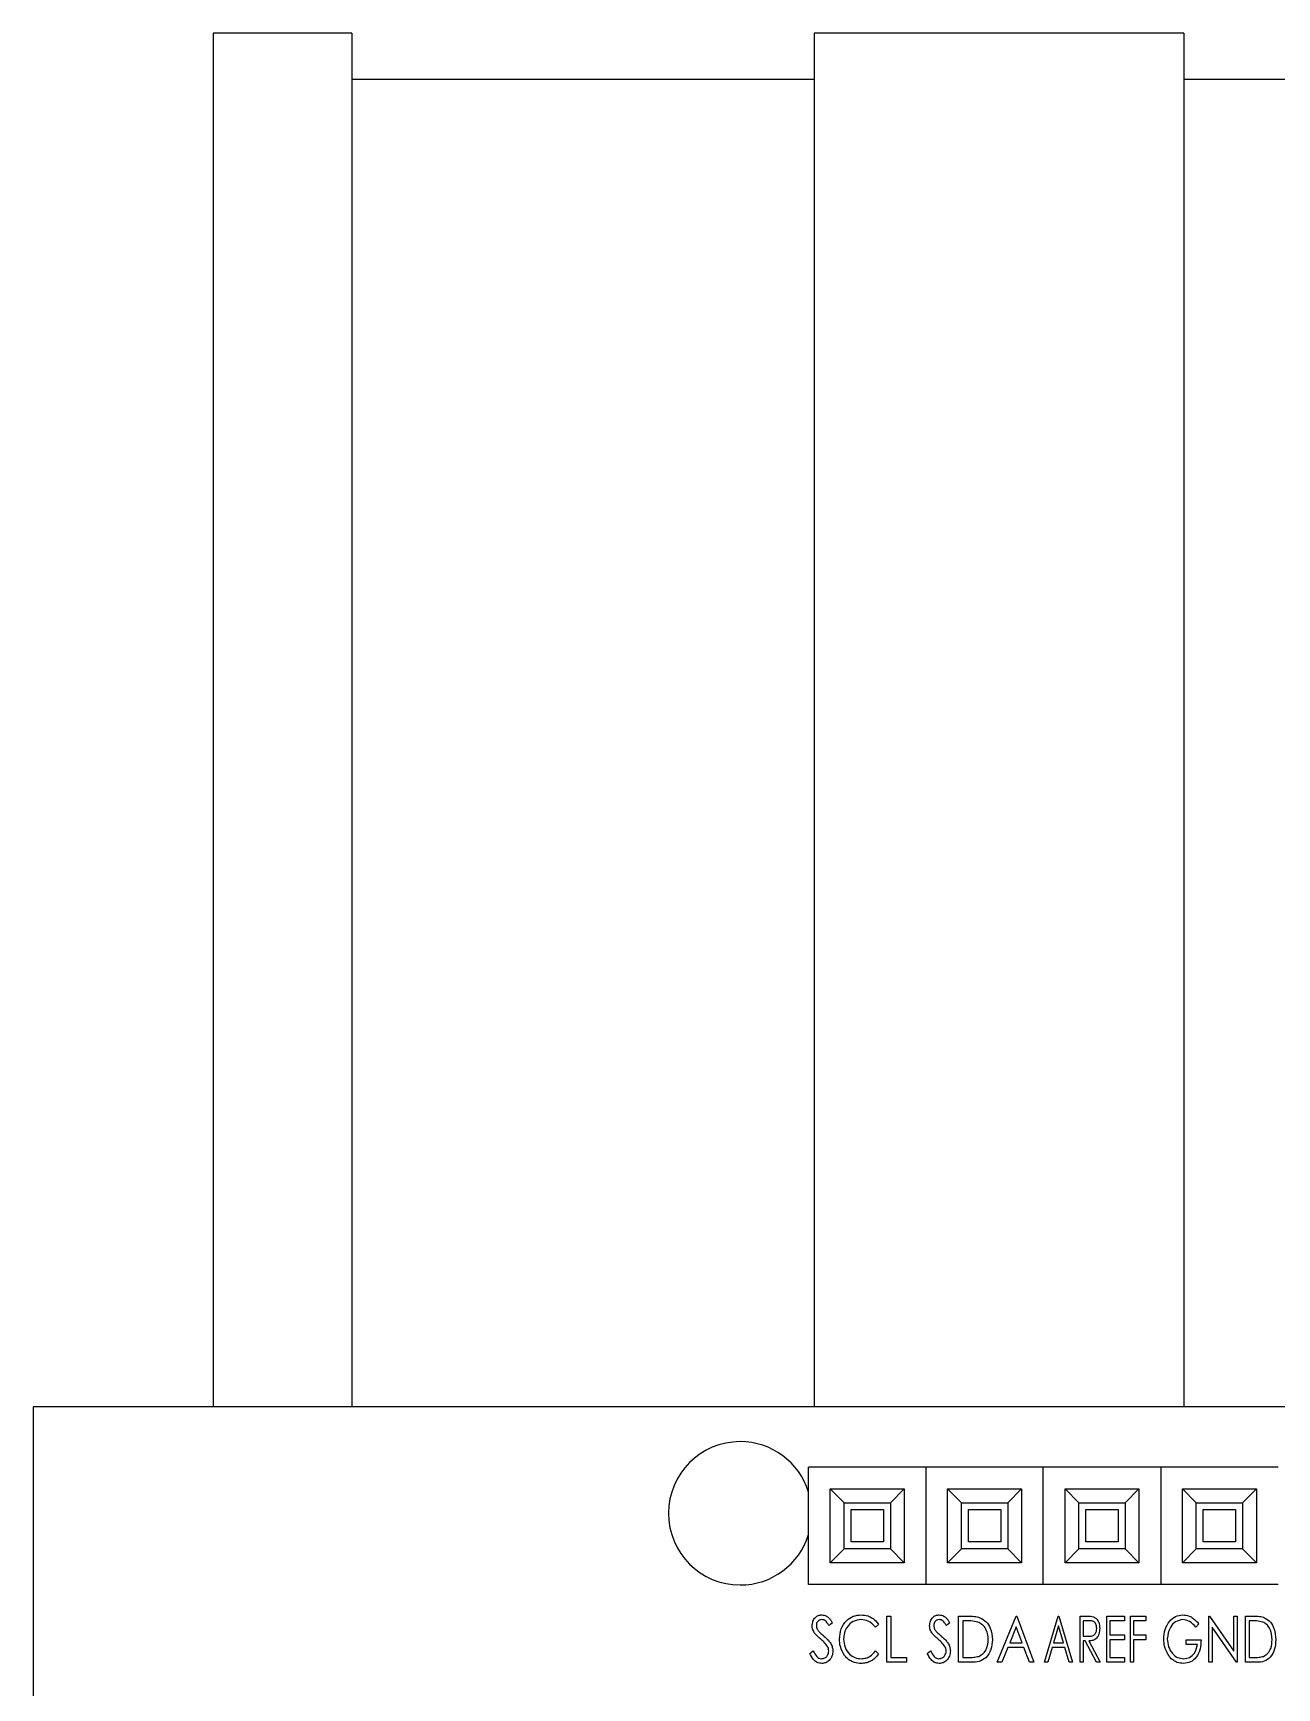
# Model space of a CAD drawing. Header units: millimetres. Extents: x -2889 to 8174, y 2447 to 8478.
# Drawn here: x 2744.492 to 2747.183, y 3455.128 to 3458.707 of the extents above; entities that cross this region are included whole.
import ezdxf

# ---------------------------------------------------------------- set-up
doc = ezdxf.new("R2010")
doc.units = ezdxf.units.MM

msp = doc.modelspace()

# ---------------------------------------------------------------- linework, layer by layer
at = {"color": 7, "linetype": 'Continuous', "lineweight": 25}
for p, q in [((2745.1819, 3458.7066), (2744.8819, 3458.7066)), ((2744.8819, 3458.7066), (2744.8819, 3455.7356)), ((2745.1819, 3458.7066), (2745.1819, 3455.7356)), ((2746.1819, 3458.7066), (2746.1819, 3455.7356)), ((2746.9819, 3458.7066), (2746.1819, 3458.7066)), ((2746.9819, 3458.7066), (2746.9819, 3455.7356)), ((2746.1819, 3458.6066), (2745.1819, 3458.6066)), ((2747.5819, 3458.6066), (2746.9819, 3458.6066)), ((2744.4919, 3455.7356), (2744.4919, 3455.0456)), ((2749.5819, 3455.7356), (2744.4919, 3455.7356)), ((2746.1699, 3455.3516), (2746.1699, 3455.6056)), ((2746.4239, 3455.6056), (2746.1699, 3455.6056)), ((2746.4239, 3455.6056), (2746.4239, 3455.3516)), ((2746.6779, 3455.6056), (2746.4239, 3455.6056)), ((2746.6779, 3455.3516), (2746.6779, 3455.6056)), ((2746.9319, 3455.6056), (2746.6779, 3455.6056)), ((2746.9319, 3455.6056), (2746.9319, 3455.3516)), ((2747.1859, 3455.6056), (2746.9319, 3455.6056)), ((2746.2169, 3455.5586), (2746.3769, 3455.5586)), ((2746.2169, 3455.3986), (2746.2169, 3455.5586)), ((2746.2469, 3455.5286), (2746.2169, 3455.5586)), ((2746.3769, 3455.5586), (2746.3469, 3455.5286)), ((2746.3769, 3455.5586), (2746.3769, 3455.3986)), ((2746.5009, 3455.5286), (2746.4709, 3455.5586)), ((2746.4709, 3455.5586), (2746.6309, 3455.5586)), ((2746.4709, 3455.3986), (2746.4709, 3455.5586)), ((2746.6309, 3455.5586), (2746.6009, 3455.5286)), ((2746.6309, 3455.5586), (2746.6309, 3455.3986)), ((2746.7249, 3455.5586), (2746.8849, 3455.5586)), ((2746.7249, 3455.3986), (2746.7249, 3455.5586)), ((2746.7549, 3455.5286), (2746.7249, 3455.5586)), ((2746.8849, 3455.5586), (2746.8549, 3455.5286)), ((2746.8849, 3455.5586), (2746.8849, 3455.3986)), ((2746.9789, 3455.3986), (2746.9789, 3455.5586)), ((2747.0089, 3455.5286), (2746.9789, 3455.5586)), ((2746.9789, 3455.5586), (2747.1389, 3455.5586)), ((2747.1389, 3455.5586), (2747.1089, 3455.5286)), ((2747.1389, 3455.5586), (2747.1389, 3455.3986)), ((2746.2469, 3455.5286), (2746.3469, 3455.5286)), ((2746.2469, 3455.4286), (2746.2469, 3455.5286)), ((2746.2619, 3455.4436), (2746.2619, 3455.5136)), ((2746.2619, 3455.5136), (2746.3319, 3455.5136)), ((2746.3319, 3455.5136), (2746.3319, 3455.4436)), ((2746.3469, 3455.5286), (2746.3469, 3455.4286)), ((2746.5009, 3455.5286), (2746.6009, 3455.5286)), ((2746.5009, 3455.4286), (2746.5009, 3455.5286)), ((2746.5159, 3455.4436), (2746.5159, 3455.5136)), ((2746.5159, 3455.5136), (2746.5859, 3455.5136)), ((2746.5859, 3455.5136), (2746.5859, 3455.4436)), ((2746.6009, 3455.5286), (2746.6009, 3455.4286)), ((2746.7549, 3455.4286), (2746.7549, 3455.5286)), ((2746.7549, 3455.5286), (2746.8549, 3455.5286)), ((2746.7699, 3455.4436), (2746.7699, 3455.5136)), ((2746.7699, 3455.5136), (2746.8399, 3455.5136)), ((2746.8399, 3455.5136), (2746.8399, 3455.4436)), ((2746.8549, 3455.5286), (2746.8549, 3455.4286)), ((2747.0089, 3455.4286), (2747.0089, 3455.5286)), ((2747.0089, 3455.5286), (2747.1089, 3455.5286)), ((2747.0239, 3455.4436), (2747.0239, 3455.5136)), ((2747.0239, 3455.5136), (2747.0939, 3455.5136)), ((2747.0939, 3455.5136), (2747.0939, 3455.4436)), ((2747.1089, 3455.5286), (2747.1089, 3455.4286)), ((2746.3319, 3455.4436), (2746.2619, 3455.4436)), ((2746.5859, 3455.4436), (2746.5159, 3455.4436)), ((2746.8399, 3455.4436), (2746.7699, 3455.4436)), ((2747.0939, 3455.4436), (2747.0239, 3455.4436)), ((2746.2169, 3455.3986), (2746.2469, 3455.4286)), ((2746.3469, 3455.4286), (2746.2469, 3455.4286)), ((2746.3769, 3455.3986), (2746.3469, 3455.4286)), ((2746.4709, 3455.3986), (2746.5009, 3455.4286)), ((2746.6009, 3455.4286), (2746.5009, 3455.4286)), ((2746.6309, 3455.3986), (2746.6009, 3455.4286)), ((2746.7249, 3455.3986), (2746.7549, 3455.4286)), ((2746.8549, 3455.4286), (2746.7549, 3455.4286)), ((2746.8849, 3455.3986), (2746.8549, 3455.4286)), ((2746.9789, 3455.3986), (2747.0089, 3455.4286)), ((2747.1089, 3455.4286), (2747.0089, 3455.4286)), ((2747.1389, 3455.3986), (2747.1089, 3455.4286)), ((2746.3769, 3455.3986), (2746.2169, 3455.3986)), ((2746.6309, 3455.3986), (2746.4709, 3455.3986)), ((2746.8849, 3455.3986), (2746.7249, 3455.3986)), ((2747.1389, 3455.3986), (2746.9789, 3455.3986)), ((2746.4239, 3455.3516), (2746.1699, 3455.3516)), ((2746.6779, 3455.3516), (2746.4239, 3455.3516)), ((2746.9319, 3455.3516), (2746.6779, 3455.3516)), ((2747.1859, 3455.3516), (2746.9319, 3455.3516)), ((2746.2214, 3455.2691), (2746.2142, 3455.263)), ((2746.3214, 3455.2651), (2746.3145, 3455.2591)), ((2746.3393, 3455.2835), (2746.3483, 3455.2835)), ((2746.3393, 3455.1835), (2746.3393, 3455.2835)), ((2746.3483, 3455.2835), (2746.3483, 3455.1938)), ((2746.4754, 3455.2691), (2746.4682, 3455.263)), ((2746.4946, 3455.1835), (2746.4946, 3455.2835)), ((2746.4946, 3455.2835), (2746.5126, 3455.2835)), ((2746.5096, 3455.2732), (2746.5036, 3455.2732)), ((2746.5036, 3455.2732), (2746.5036, 3455.1938)), ((2746.5779, 3455.1835), (2746.619, 3455.2835)), ((2746.619, 3455.2835), (2746.6203, 3455.2835)), ((2746.6203, 3455.2835), (2746.6574, 3455.1835)), ((2746.6807, 3455.1835), (2746.7101, 3455.2835)), ((2746.7101, 3455.2835), (2746.7114, 3455.2835)), ((2746.7114, 3455.2835), (2746.7409, 3455.1835)), ((2746.7576, 3455.2835), (2746.7711, 3455.2835)), ((2746.7576, 3455.1835), (2746.7576, 3455.2835)), ((2746.764, 3455.2732), (2746.764, 3455.2399)), ((2746.7763, 3455.2732), (2746.764, 3455.2732)), ((2746.8153, 3455.1835), (2746.8153, 3455.2835)), ((2746.8153, 3455.2835), (2746.8537, 3455.2835)), ((2746.8217, 3455.2732), (2746.8217, 3455.2425)), ((2746.8537, 3455.2732), (2746.8217, 3455.2732)), ((2746.8537, 3455.2835), (2746.8537, 3455.2732)), ((2746.8666, 3455.2835), (2746.8999, 3455.2835)), ((2746.8666, 3455.1835), (2746.8666, 3455.2835)), ((2746.8999, 3455.2732), (2746.873, 3455.2732)), ((2746.873, 3455.2732), (2746.873, 3455.2425)), ((2746.8999, 3455.2835), (2746.8999, 3455.2732)), ((2747.0141, 3455.2664), (2747.0082, 3455.2591)), ((2747.0359, 3455.1835), (2747.0359, 3455.2835)), ((2747.0359, 3455.2835), (2747.0376, 3455.2835)), ((2747.0376, 3455.2835), (2747.0898, 3455.2072)), ((2747.0898, 3455.2835), (2747.0975, 3455.2835)), ((2747.0898, 3455.2072), (2747.0898, 3455.2835)), ((2747.0975, 3455.2835), (2747.0975, 3455.1835)), ((2747.1154, 3455.1835), (2747.1154, 3455.2835)), ((2747.1154, 3455.2835), (2747.1315, 3455.2835)), ((2747.1286, 3455.2732), (2747.1231, 3455.2732)), ((2747.1231, 3455.2732), (2747.1231, 3455.1938)), ((2746.6192, 3455.26), (2746.6052, 3455.2258)), ((2746.632, 3455.2258), (2746.6192, 3455.26)), ((2746.7108, 3455.262), (2746.7001, 3455.2258)), ((2746.7215, 3455.2258), (2746.7108, 3455.262)), ((2746.764, 3455.2399), (2746.776, 3455.2398)), ((2746.7683, 3455.2296), (2746.764, 3455.2296)), ((2746.764, 3455.2296), (2746.764, 3455.1835)), ((2746.793, 3455.1835), (2746.7683, 3455.2296)), ((2746.7764, 3455.2296), (2746.8012, 3455.1835)), ((2746.8217, 3455.2425), (2746.8537, 3455.2425)), ((2746.8537, 3455.2322), (2746.8217, 3455.2322)), ((2746.8217, 3455.2322), (2746.8217, 3455.1938)), ((2746.8537, 3455.2425), (2746.8537, 3455.2322)), ((2746.873, 3455.2425), (2746.8999, 3455.2425)), ((2746.8999, 3455.2322), (2746.873, 3455.2322)), ((2746.873, 3455.2322), (2746.873, 3455.1835)), ((2746.8999, 3455.2425), (2746.8999, 3455.2322)), ((2746.9872, 3455.222), (2746.9872, 3455.2322)), ((2746.9872, 3455.2322), (2747.0193, 3455.2322)), ((2747.0436, 3455.2596), (2747.0436, 3455.1835)), ((2747.0957, 3455.1835), (2747.0436, 3455.2596)), ((2746.1727, 3455.2028), (2746.1801, 3455.2079)), ((2746.3145, 3455.2079), (2746.3214, 3455.2019)), ((2746.3483, 3455.1938), (2746.3816, 3455.1938)), ((2746.3816, 3455.1938), (2746.3816, 3455.1835)), ((2746.4267, 3455.2028), (2746.4341, 3455.2079)), ((2746.5036, 3455.1938), (2746.5135, 3455.1938)), ((2746.601, 3455.2155), (2746.5878, 3455.1835)), ((2746.6358, 3455.2155), (2746.601, 3455.2155)), ((2746.6052, 3455.2258), (2746.632, 3455.2258)), ((2746.6477, 3455.1835), (2746.6358, 3455.2155)), ((2746.6971, 3455.2155), (2746.6877, 3455.1835)), ((2746.7245, 3455.2155), (2746.6971, 3455.2155)), ((2746.7001, 3455.2258), (2746.7215, 3455.2258)), ((2746.7339, 3455.1835), (2746.7245, 3455.2155)), ((2746.8217, 3455.1938), (2746.8537, 3455.1938)), ((2746.8537, 3455.1938), (2746.8537, 3455.1835)), ((2747.0116, 3455.222), (2746.9872, 3455.222)), ((2747.1231, 3455.1938), (2747.1321, 3455.1938)), ((2746.3816, 3455.1835), (2746.3393, 3455.1835)), ((2746.5222, 3455.1835), (2746.4946, 3455.1835)), ((2746.5878, 3455.1835), (2746.5779, 3455.1835)), ((2746.6574, 3455.1835), (2746.6477, 3455.1835)), ((2746.6877, 3455.1835), (2746.6807, 3455.1835)), ((2746.7409, 3455.1835), (2746.7339, 3455.1835)), ((2746.764, 3455.1835), (2746.7576, 3455.1835)), ((2746.8012, 3455.1835), (2746.793, 3455.1835)), ((2746.8537, 3455.1835), (2746.8153, 3455.1835)), ((2746.873, 3455.1835), (2746.8666, 3455.1835)), ((2747.0436, 3455.1835), (2747.0359, 3455.1835)), ((2747.0975, 3455.1835), (2747.0957, 3455.1835)), ((2747.1401, 3455.1835), (2747.1154, 3455.1835))]:
    msp.add_line(p, q, dxfattribs=at)
for start, end in [(90, 270), (17.285, 90), (270, 342.715)]:
    msp.add_arc((2746.0219, 3455.5056), 0.155, start, end, dxfattribs=at)
for points, knots in [([(2746.1778, 3455.2627), (2746.1781, 3455.266), (2746.1787, 3455.2725), (2746.1839, 3455.2804), (2746.191, 3455.2852), (2746.1962, 3455.2858), (2746.1987, 3455.2861)], [0, 0, 0, 0, 0.280161, 0.559745, 0.779925, 1, 1, 1, 1]), ([(2746.1824, 3455.2475), (2746.1809, 3455.2502), (2746.1783, 3455.2549), (2746.1779, 3455.2603), (2746.1778, 3455.2627)], [0, 0, 0, 0, 0.559603, 1, 1, 1, 1]), ([(2746.1985, 3455.2758), (2746.1967, 3455.2756), (2746.1931, 3455.2752), (2746.1892, 3455.2716), (2746.1871, 3455.2674), (2746.1869, 3455.2646), (2746.1868, 3455.2631)], [0, 0, 0, 0, 0.27947, 0.558692, 0.779261, 1, 1, 1, 1]), ([(2746.1868, 3455.2631), (2746.1871, 3455.2604), (2746.1877, 3455.2556), (2746.1908, 3455.2519), (2746.1922, 3455.2502)], [0, 0, 0, 0, 0.558516, 1, 1, 1, 1]), ([(2746.2142, 3455.263), (2746.2129, 3455.265), (2746.2108, 3455.2683), (2746.2072, 3455.2726), (2746.2032, 3455.2753), (2746.2001, 3455.2756), (2746.1985, 3455.2758)], [0, 0, 0, 0, 0.340663, 0.561012, 0.780545, 1, 1, 1, 1]), ([(2746.1987, 3455.2861), (2746.2021, 3455.2856), (2746.2077, 3455.2847), (2746.2137, 3455.2797), (2746.2179, 3455.2746), (2746.2202, 3455.271), (2746.2214, 3455.2691)], [0, 0, 0, 0, 0.338042, 0.558328, 0.779103, 1, 1, 1, 1]), ([(2746.2368, 3455.2341), (2746.2374, 3455.2414), (2746.2387, 3455.256), (2746.2505, 3455.2733), (2746.2662, 3455.2844), (2746.2777, 3455.2855), (2746.2835, 3455.2861)], [0, 0, 0, 0, 0.28017, 0.559925, 0.779902, 1, 1, 1, 1]), ([(2746.2835, 3455.2758), (2746.2776, 3455.2749), (2746.2658, 3455.2731), (2746.2533, 3455.2612), (2746.2467, 3455.2473), (2746.2461, 3455.238), (2746.2457, 3455.2334)], [0, 0, 0, 0, 0.278993, 0.55853, 0.779139, 1, 1, 1, 1]), ([(2746.2835, 3455.2861), (2746.2886, 3455.2856), (2746.2971, 3455.2849), (2746.3077, 3455.2795), (2746.3156, 3455.2733), (2746.3195, 3455.2679), (2746.3214, 3455.2651)], [0, 0, 0, 0, 0.339438, 0.559585, 0.779742, 1, 1, 1, 1]), ([(2746.3145, 3455.2591), (2746.3098, 3455.2644), (2746.3014, 3455.2739), (2746.289, 3455.2752), (2746.2835, 3455.2758)], [0, 0, 0, 0, 0.5589806, 1, 1, 1, 1]), ([(2746.4318, 3455.2627), (2746.4321, 3455.266), (2746.4327, 3455.2725), (2746.4379, 3455.2804), (2746.445, 3455.2852), (2746.4502, 3455.2858), (2746.4527, 3455.2861)], [0, 0, 0, 0, 0.280161, 0.559745, 0.779925, 1, 1, 1, 1]), ([(2746.4364, 3455.2475), (2746.4349, 3455.2502), (2746.4323, 3455.2549), (2746.4319, 3455.2603), (2746.4318, 3455.2627)], [0, 0, 0, 0, 0.559603, 1, 1, 1, 1]), ([(2746.4525, 3455.2758), (2746.4507, 3455.2756), (2746.4471, 3455.2752), (2746.4432, 3455.2716), (2746.4411, 3455.2674), (2746.4409, 3455.2646), (2746.4408, 3455.2631)], [0, 0, 0, 0, 0.27947, 0.558692, 0.779261, 1, 1, 1, 1]), ([(2746.4408, 3455.2631), (2746.4411, 3455.2604), (2746.4417, 3455.2556), (2746.4448, 3455.2519), (2746.4462, 3455.2502)], [0, 0, 0, 0, 0.558516, 1, 1, 1, 1]), ([(2746.4682, 3455.263), (2746.4669, 3455.265), (2746.4648, 3455.2683), (2746.4612, 3455.2726), (2746.4572, 3455.2753), (2746.4541, 3455.2756), (2746.4525, 3455.2758)], [0, 0, 0, 0, 0.3406627, 0.5610119, 0.7805449, 1, 1, 1, 1]), ([(2746.4527, 3455.2861), (2746.4561, 3455.2856), (2746.4617, 3455.2847), (2746.4677, 3455.2797), (2746.4719, 3455.2746), (2746.4742, 3455.271), (2746.4754, 3455.2691)], [0, 0, 0, 0, 0.338042, 0.558328, 0.779103, 1, 1, 1, 1]), ([(2746.5361, 3455.2704), (2746.5312, 3455.2714), (2746.5225, 3455.2732), (2746.5136, 3455.2732), (2746.5096, 3455.2732)], [0, 0, 0, 0, 0.55939, 1, 1, 1, 1]), ([(2746.5126, 3455.2835), (2746.518, 3455.2835), (2746.5275, 3455.2835), (2746.5368, 3455.281), (2746.5408, 3455.2799)], [0, 0, 0, 0, 0.560551, 1, 1, 1, 1]), ([(2746.5587, 3455.2323), (2746.5585, 3455.2367), (2746.558, 3455.2456), (2746.5531, 3455.2571), (2746.5456, 3455.2661), (2746.5392, 3455.269), (2746.5361, 3455.2704)], [0, 0, 0, 0, 0.28042, 0.560246, 0.780146, 1, 1, 1, 1]), ([(2746.5408, 3455.2799), (2746.5456, 3455.2772), (2746.5552, 3455.2719), (2746.5657, 3455.2547), (2746.5669, 3455.2408), (2746.5677, 3455.2322)], [0, 0, 0, 0, 0.279716, 0.560074, 1, 1, 1, 1]), ([(2746.7711, 3455.2835), (2746.7739, 3455.2835), (2746.7791, 3455.2835), (2746.7841, 3455.2826), (2746.7863, 3455.2821)], [0, 0, 0, 0, 0.560492, 1, 1, 1, 1]), ([(2746.7935, 3455.2568), (2746.7932, 3455.2593), (2746.7928, 3455.2644), (2746.7888, 3455.271), (2746.7823, 3455.2731), (2746.7783, 3455.2732), (2746.7763, 3455.2732)], [0, 0, 0, 0, 0.2806658, 0.5596514, 0.7786284, 1, 1, 1, 1]), ([(2746.7863, 3455.2821), (2746.7888, 3455.2807), (2746.7939, 3455.2779), (2746.799, 3455.2686), (2746.7995, 3455.2612), (2746.7999, 3455.2568)], [0, 0, 0, 0, 0.278769, 0.559374, 1, 1, 1, 1]), ([(2746.9385, 3455.2335), (2746.9391, 3455.2405), (2746.9403, 3455.2543), (2746.9494, 3455.2718), (2746.9633, 3455.284), (2746.9743, 3455.2854), (2746.9797, 3455.2861)], [0, 0, 0, 0, 0.2806431, 0.5607219, 0.7805636, 1, 1, 1, 1]), ([(2746.9798, 3455.2758), (2746.9743, 3455.2747), (2746.9633, 3455.2725), (2746.9494, 3455.2569), (2746.9474, 3455.2426), (2746.9462, 3455.2339)], [0, 0, 0, 0, 0.279162, 0.559931, 1, 1, 1, 1]), ([(2746.9797, 3455.2861), (2746.9844, 3455.2856), (2746.9921, 3455.2847), (2747.0015, 3455.2793), (2747.0084, 3455.2734), (2747.0122, 3455.2688), (2747.0141, 3455.2664)], [0, 0, 0, 0, 0.3389692, 0.5591271, 0.7794845, 1, 1, 1, 1]), ([(2747.0082, 3455.2591), (2747.0038, 3455.264), (2746.9962, 3455.2728), (2746.9848, 3455.2749), (2746.9798, 3455.2758)], [0, 0, 0, 0, 0.560833, 1, 1, 1, 1]), ([(2747.1526, 3455.2704), (2747.1482, 3455.2714), (2747.1403, 3455.2732), (2747.1322, 3455.2732), (2747.1286, 3455.2732)], [0, 0, 0, 0, 0.5592734, 1, 1, 1, 1]), ([(2747.1315, 3455.2835), (2747.1363, 3455.2835), (2747.145, 3455.2835), (2747.1532, 3455.281), (2747.1568, 3455.2799)], [0, 0, 0, 0, 0.560668, 1, 1, 1, 1]), ([(2747.1731, 3455.2323), (2747.1723, 3455.2409), (2747.171, 3455.253), (2747.1616, 3455.2658), (2747.1556, 3455.2689), (2747.1526, 3455.2704)], [0, 0, 0, 0, 0.558471, 0.779399, 1, 1, 1, 1]), ([(2747.1568, 3455.2799), (2747.1613, 3455.277), (2747.1702, 3455.2713), (2747.1791, 3455.254), (2747.1802, 3455.2405), (2747.1808, 3455.2322)], [0, 0, 0, 0, 0.279241, 0.559617, 1, 1, 1, 1]), ([(2746.1959, 3455.2339), (2746.1932, 3455.2362), (2746.1883, 3455.2404), (2746.1842, 3455.2453), (2746.1824, 3455.2475)], [0, 0, 0, 0, 0.560389, 1, 1, 1, 1]), ([(2746.1922, 3455.2502), (2746.1942, 3455.2483), (2746.1978, 3455.2449), (2746.2016, 3455.2417), (2746.2032, 3455.2403)], [0, 0, 0, 0, 0.559901, 1, 1, 1, 1]), ([(2746.2107, 3455.2179), (2746.2083, 3455.2212), (2746.2038, 3455.227), (2746.1983, 3455.2318), (2746.1959, 3455.2339)], [0, 0, 0, 0, 0.559546, 1, 1, 1, 1]), ([(2746.2032, 3455.2403), (2746.2065, 3455.2373), (2746.2119, 3455.2324), (2746.2181, 3455.2244), (2746.2218, 3455.2165), (2746.2224, 3455.2108), (2746.2227, 3455.208)], [0, 0, 0, 0, 0.340328, 0.560402, 0.780283, 1, 1, 1, 1]), ([(2746.2478, 3455.1984), (2746.2441, 3455.2046), (2746.2377, 3455.2157), (2746.237, 3455.2284), (2746.2368, 3455.2341)], [0, 0, 0, 0, 0.559041, 1, 1, 1, 1]), ([(2746.2457, 3455.2334), (2746.2463, 3455.2274), (2746.2473, 3455.2155), (2746.257, 3455.2014), (2746.2699, 3455.1925), (2746.2793, 3455.1916), (2746.284, 3455.1912)], [0, 0, 0, 0, 0.280193, 0.559817, 0.779813, 1, 1, 1, 1]), ([(2746.4499, 3455.2339), (2746.4472, 3455.2362), (2746.4423, 3455.2404), (2746.4382, 3455.2453), (2746.4364, 3455.2475)], [0, 0, 0, 0, 0.560389, 1, 1, 1, 1]), ([(2746.4462, 3455.2502), (2746.4482, 3455.2483), (2746.4518, 3455.2449), (2746.4556, 3455.2417), (2746.4572, 3455.2403)], [0, 0, 0, 0, 0.559901, 1, 1, 1, 1]), ([(2746.4647, 3455.2179), (2746.4623, 3455.2212), (2746.4578, 3455.227), (2746.4523, 3455.2318), (2746.4499, 3455.2339)], [0, 0, 0, 0, 0.559546, 1, 1, 1, 1]), ([(2746.4572, 3455.2403), (2746.4605, 3455.2373), (2746.4659, 3455.2324), (2746.4721, 3455.2244), (2746.4758, 3455.2165), (2746.4764, 3455.2108), (2746.4767, 3455.208)], [0, 0, 0, 0, 0.340328, 0.560402, 0.780283, 1, 1, 1, 1]), ([(2746.5677, 3455.2322), (2746.5671, 3455.2251), (2746.566, 3455.211), (2746.5556, 3455.1932), (2746.539, 3455.1841), (2746.5278, 3455.1837), (2746.5222, 3455.1835)], [0, 0, 0, 0, 0.280587, 0.560074, 0.77911, 1, 1, 1, 1]), ([(2746.538, 3455.1963), (2746.5417, 3455.1982), (2746.5491, 3455.2021), (2746.5572, 3455.2151), (2746.5582, 3455.2258), (2746.5587, 3455.2323)], [0, 0, 0, 0, 0.279723, 0.560048, 1, 1, 1, 1]), ([(2746.776, 3455.2398), (2746.7787, 3455.2398), (2746.784, 3455.2398), (2746.7904, 3455.2443), (2746.793, 3455.2506), (2746.7933, 3455.2547), (2746.7935, 3455.2568)], [0, 0, 0, 0, 0.281498, 0.558128, 0.778825, 1, 1, 1, 1]), ([(2746.7999, 3455.2568), (2746.7997, 3455.2529), (2746.7992, 3455.2453), (2746.7942, 3455.2354), (2746.7854, 3455.2301), (2746.7794, 3455.2298), (2746.7764, 3455.2296)], [0, 0, 0, 0, 0.280998, 0.560318, 0.779312, 1, 1, 1, 1]), ([(2746.9479, 3455.1998), (2746.9449, 3455.2058), (2746.9393, 3455.2164), (2746.9388, 3455.2283), (2746.9385, 3455.2335)], [0, 0, 0, 0, 0.559352, 1, 1, 1, 1]), ([(2746.9462, 3455.2339), (2746.9468, 3455.2282), (2746.9479, 3455.2167), (2746.9562, 3455.2025), (2746.9681, 3455.1929), (2746.9772, 3455.1918), (2746.9817, 3455.1912)], [0, 0, 0, 0, 0.280373, 0.560342, 0.780418, 1, 1, 1, 1]), ([(2747.0193, 3455.2322), (2747.0189, 3455.2255), (2747.0182, 3455.2121), (2747.0104, 3455.1948), (2746.9971, 3455.1827), (2746.9865, 3455.1815), (2746.9812, 3455.1809)], [0, 0, 0, 0, 0.2810582, 0.5609442, 0.7804452, 1, 1, 1, 1]), ([(2747.1808, 3455.2322), (2747.1804, 3455.2255), (2747.1794, 3455.212), (2747.171, 3455.1946), (2747.1562, 3455.1841), (2747.1455, 3455.1837), (2747.1401, 3455.1835)], [0, 0, 0, 0, 0.2809254, 0.5608092, 0.779416, 1, 1, 1, 1]), ([(2747.1544, 3455.1963), (2747.1578, 3455.1984), (2747.1648, 3455.2025), (2747.1719, 3455.2156), (2747.1726, 3455.2259), (2747.1731, 3455.2323)], [0, 0, 0, 0, 0.2792489, 0.5595723, 1, 1, 1, 1]), ([(2746.1984, 3455.1809), (2746.1951, 3455.1814), (2746.1884, 3455.1822), (2746.1789, 3455.1904), (2746.175, 3455.1981), (2746.1727, 3455.2028)], [0, 0, 0, 0, 0.27921, 0.558986, 1, 1, 1, 1]), ([(2746.1801, 3455.2079), (2746.1823, 3455.2036), (2746.1854, 3455.1976), (2746.1922, 3455.192), (2746.196, 3455.1915), (2746.1978, 3455.1912)], [0, 0, 0, 0, 0.560205, 0.780527, 1, 1, 1, 1]), ([(2746.1978, 3455.1912), (2746.2002, 3455.1915), (2746.2051, 3455.1922), (2746.2103, 3455.1969), (2746.2132, 3455.2025), (2746.2135, 3455.2062), (2746.2137, 3455.2081)], [0, 0, 0, 0, 0.279279, 0.558781, 0.779366, 1, 1, 1, 1]), ([(2746.2227, 3455.208), (2746.2223, 3455.2042), (2746.2215, 3455.1967), (2746.2153, 3455.1878), (2746.2074, 3455.1819), (2746.2014, 3455.1812), (2746.1984, 3455.1809)], [0, 0, 0, 0, 0.280021, 0.560055, 0.780108, 1, 1, 1, 1]), ([(2746.2137, 3455.2081), (2746.2135, 3455.2101), (2746.2132, 3455.2136), (2746.2115, 3455.2166), (2746.2107, 3455.2179)], [0, 0, 0, 0, 0.559405, 1, 1, 1, 1]), ([(2746.2836, 3455.1809), (2746.2789, 3455.1812), (2746.2711, 3455.1818), (2746.2611, 3455.1861), (2746.2536, 3455.1914), (2746.2497, 3455.1961), (2746.2478, 3455.1984)], [0, 0, 0, 0, 0.339653, 0.559727, 0.779825, 1, 1, 1, 1]), ([(2746.3214, 3455.2019), (2746.3182, 3455.1978), (2746.3131, 3455.1911), (2746.303, 3455.1849), (2746.2935, 3455.1815), (2746.2869, 3455.1811), (2746.2836, 3455.1809)], [0, 0, 0, 0, 0.339527, 0.559694, 0.779776, 1, 1, 1, 1]), ([(2746.284, 3455.1912), (2746.2874, 3455.1914), (2746.2941, 3455.192), (2746.3053, 3455.1972), (2746.311, 3455.2038), (2746.3145, 3455.2079)], [0, 0, 0, 0, 0.2802803, 0.5604474, 1, 1, 1, 1]), ([(2746.4524, 3455.1809), (2746.4491, 3455.1814), (2746.4424, 3455.1822), (2746.4329, 3455.1904), (2746.429, 3455.1981), (2746.4267, 3455.2028)], [0, 0, 0, 0, 0.27921, 0.558986, 1, 1, 1, 1]), ([(2746.4341, 3455.2079), (2746.4363, 3455.2036), (2746.4394, 3455.1976), (2746.4462, 3455.192), (2746.45, 3455.1915), (2746.4518, 3455.1912)], [0, 0, 0, 0, 0.560205, 0.780527, 1, 1, 1, 1]), ([(2746.4518, 3455.1912), (2746.4542, 3455.1915), (2746.4591, 3455.1922), (2746.4643, 3455.1969), (2746.4672, 3455.2025), (2746.4675, 3455.2062), (2746.4677, 3455.2081)], [0, 0, 0, 0, 0.279279, 0.558781, 0.779366, 1, 1, 1, 1]), ([(2746.4767, 3455.208), (2746.4763, 3455.2042), (2746.4755, 3455.1967), (2746.4693, 3455.1878), (2746.4614, 3455.1819), (2746.4554, 3455.1812), (2746.4524, 3455.1809)], [0, 0, 0, 0, 0.2800213, 0.5600547, 0.7801081, 1, 1, 1, 1]), ([(2746.4677, 3455.2081), (2746.4675, 3455.2101), (2746.4672, 3455.2136), (2746.4655, 3455.2166), (2746.4647, 3455.2179)], [0, 0, 0, 0, 0.559405, 1, 1, 1, 1]), ([(2746.5135, 3455.1938), (2746.5181, 3455.1937), (2746.5264, 3455.1937), (2746.5345, 3455.1955), (2746.538, 3455.1963)], [0, 0, 0, 0, 0.560556, 1, 1, 1, 1]), ([(2746.9812, 3455.1809), (2746.9767, 3455.1813), (2746.9691, 3455.1819), (2746.9598, 3455.1869), (2746.9531, 3455.1926), (2746.9496, 3455.1974), (2746.9479, 3455.1998)], [0, 0, 0, 0, 0.339328, 0.559434, 0.779619, 1, 1, 1, 1]), ([(2746.9817, 3455.1912), (2746.9861, 3455.1917), (2746.995, 3455.1929), (2747.0073, 3455.2041), (2747.01, 3455.2152), (2747.0116, 3455.222)], [0, 0, 0, 0, 0.280245, 0.560893, 1, 1, 1, 1]), ([(2747.1321, 3455.1938), (2747.1363, 3455.1937), (2747.1438, 3455.1937), (2747.1512, 3455.1955), (2747.1544, 3455.1963)], [0, 0, 0, 0, 0.560666, 1, 1, 1, 1])]:
    msp.add_open_spline(points, degree=3, knots=knots, dxfattribs=at)

doc.saveas('drawing.dxf')
